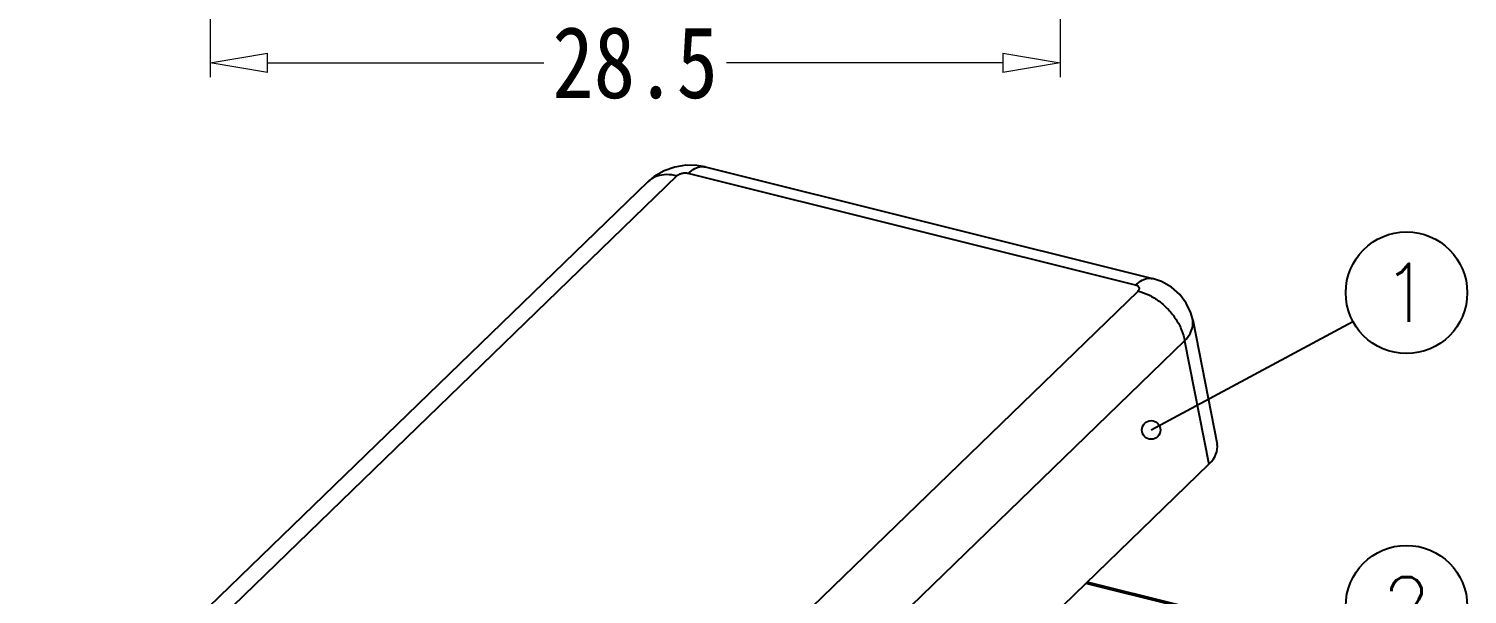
# Model space of a CAD drawing. Header units: millimetres. Extents: x 424 to 1788, y -1993 to 196.
# Drawn here: x 532.07 to 580.3, y 72.64 to 91.58 of the extents above; entities that cross this region are included whole.
import ezdxf
from ezdxf.enums import TextEntityAlignment as Align

# ---------------------------------------------------------------- set-up
doc = ezdxf.new("R2010")
doc.units = ezdxf.units.MM
doc.layers.add('dim', color=3, linetype='Continuous', lineweight=9)
doc.layers.add('from', color=7, linetype='Continuous')
doc.styles.add('FFS', font='SIMFANG.TTF', dxfattribs={"width": 0.85})
doc.styles.add('TXT', font='txt.shx', dxfattribs={"bigfont": 'gbcbig.shx'})
doc.dimstyles.new('ISO', dxfattribs={"dimscale": 0.6, "dimtxt": 2.5, "dimasz": 2.5, "dimexe": 1.25, "dimexo": 0.625, "dimtad": 0, "dimdsep": 46, "dimtxsty": 'Standard', "dimblk": 'OPEN', "dimcen": 0, "dimclrd": 4, "dimclre": 4, "dimadec": 0, "dimazin": 0, "dimtfac": 1, "dimtofl": 0, "dimtmove": 0, "dimatfit": 3, "dimfxl": 1, "dimarcsym": 0})
doc.dimstyles.new('YanXiu', dxfattribs={"dimtxt": 2.5, "dimasz": 2.2, "dimexe": 1, "dimexo": 0.6, "dimgap": 0.66, "dimtad": 0, "dimzin": 9, "dimdsep": 46, "dimtxsty": 'FFS', "dimblk": 'CLOSEDBLANK', "dimcen": 0, "dimclrd": 256, "dimclre": 131, "dimclrt": 42, "dimazin": 0, "dimtfac": 1, "dimtofl": 0, "dimtmove": 0, "dimatfit": 3, "dimldrblk": 'CLOSEDBLANK', "dimfxl": 1, "dimlwd": 5, "dimlwe": 5, "dimarcsym": 0})

# ---------------------------------------------------------------- blocks, each defined once
blk = doc.blocks.new('_Open')
at = {"color": 0, "linetype": 'ByBlock', "lineweight": -2}
for p, q in [((-1, 0.167), (0, 0)), ((-1, -0.167), (0, 0)), ((0, 0), (-1, 0))]:
    blk.add_line(p, q, dxfattribs=at)
blk = doc.blocks.new('_ClosedBlank')
at = {"color": 0, "linetype": 'ByBlock', "lineweight": -2}
for p, q in [((-1, 0.167), (0, 0)), ((-1, 0.167), (-1, -0.167)), ((0, 0), (-1, -0.167))]:
    blk.add_line(p, q, dxfattribs=at)
blk = doc.blocks.new('*D104')
at = {"layer": 'Defpoints', "color": 0}
for p in [(566.652, 150.481, 0), (538.152, 110.481, 0), (566.652, 90.44)]:
    blk.add_point(p, dxfattribs=at)
at = {"layer": 'dim', "color": 131, "lineweight": 5}
for p, q in [((566.652, 150.001), (566.652, 89.96)), ((538.152, 110.001), (538.152, 89.96))]:
    blk.add_line(p, q, dxfattribs=at)
at = {"layer": 'dim', "lineweight": 5}
for p, q in [((540.072, 90.44), (549.342, 90.44)), ((564.732, 90.44), (555.462, 90.44))]:
    blk.add_line(p, q, dxfattribs=at)
at = {"layer": 'dim', "lineweight": 5, "xscale": 1.92, "yscale": 1.92, "zscale": 1.92, "rotation": 180}
blk.add_blockref('_ClosedBlank', (538.152, 90.44), dxfattribs=at)
at = {"layer": 'dim', "lineweight": 5, "xscale": 1.92, "yscale": 1.92, "zscale": 1.92}
blk.add_blockref('_ClosedBlank', (566.652, 90.44), dxfattribs=at)
at = {"layer": 'dim', "color": 42, "insert": (552.402, 90.44), "char_height": 2.4, "attachment_point": 5, "style": 'FFS'}
blk.add_mtext('28.5', dxfattribs=at)
blk = doc.blocks.new('*u43')
at = {"color": 7, "linetype": 'Continuous'}
for p, q in [((2.379, 41.342, 0), (-35.35, 4.846, 0)), ((30.329, 34.692, 0), (3.063, 41.489, 0)), ((4.095, 41.89, 0), (31.362, 35.093, 0)), ((0.601, 40.99, 0), (-37.132, 4.49, 0)), ((-7.239, -2.163, 0), (30.49, 34.334, 0)), ((33.812, 32.579, 0), (35.299, 25.014, 0)), ((-4.408, -5.195, 0), (33.321, 31.301, 0)), ((33.321, 31.301, 0), (34.799, 23.779, 0)), ((-3.347, -13.121, 0), (34.799, 23.779, 0)), ((32.772, 15.166, 0), (27.304, 16.529, 0)), ((32.927, 15.226, 0), (27.386, 16.608, 0))]:
    blk.add_line(p, q, dxfattribs=at)
at = {"color": 7, "linetype": 'Continuous', "elevation": 0}
for points in [[(4.095, 41.89), (3.587, 41.98), (2.916, 41.991), (2.243, 41.885), (1.594, 41.66), (0.996, 41.317), (0.601, 40.99)], [(33.812, 32.578), (33.7, 32.996), (33.421, 33.594), (33.023, 34.124), (32.515, 34.567), (31.913, 34.906), (31.362, 35.093)]]:
    blk.add_lwpolyline(points, dxfattribs=at)
at = {"color": 7, "linetype": 'Continuous'}
blk.add_ellipse((31.83, 24.515, 0), major_axis=(3.48, 0.426), ratio=0.537148, start_param=-0.618193, end_param=0.03889, dxfattribs=at)
for points, start_tangent, end_tangent in [([(2.379, 41.342, 0), (1.75, 41.421, 0), (1.181, 41.333, 0), (0.708, 41.083, 0), (0.601, 40.989, 0)], (-0.9703, 0.241905), (-0.718423, -0.695607)), ([(3.063, 41.489, 0), (2.963, 41.507, 0), (2.854, 41.51, 0), (2.743, 41.5, 0), (2.634, 41.477, 0), (2.534, 41.441, 0), (2.448, 41.396, 0), (2.379, 41.342, 0)], (-0.970338, 0.241754), (-0.718915, -0.695098)), ([(3.063, 41.489, 0), (3.468, 41.79, 0), (3.866, 41.91, 0), (4.095, 41.889, 0)], (0.718749, 0.69527), (0.971324, -0.237759)), ([(30.329, 34.692, 0), (30.733, 34.993, 0), (31.131, 35.113, 0), (31.36, 35.092, 0)], (0.718749, 0.695269), (0.97127, -0.23798)), ([(30.49, 34.334, 0), (30.538, 34.393, 0), (30.562, 34.454, 0), (30.561, 34.514, 0), (30.535, 34.571, 0), (30.486, 34.621, 0), (30.416, 34.662, 0), (30.329, 34.692, 0)], (0.718593, 0.695431), (-0.97026, 0.242066)), ([(30.49, 34.334, 0), (31.14, 34.094, 0), (31.767, 33.707, 0), (32.332, 33.199, 0), (32.797, 32.603, 0), (33.134, 31.956, 0), (33.321, 31.301, 0)], (0.9703, -0.241905), (0.162234, -0.986752)), ([(33.321, 31.301, 0), (33.649, 31.734, 0), (33.813, 32.177, 0), (33.812, 32.578, 0)], (0.693705, 0.72026), (-0.190279, 0.98173))]:
    blk.add_spline(points, degree=3, dxfattribs=dict(at, start_tangent=start_tangent, end_tangent=end_tangent))

msp = doc.modelspace()

# ---------------------------------------------------------------- linework, layer by layer
at = {"layer": 'from', "color": 4}
for centre in [(578.26, 82.739, 0), (578.26, 72.238, 0)]:
    msp.add_circle(centre, 2.037, dxfattribs=at)

# ---------------------------------------------------------------- block references
at = {"xscale": 0.55, "yscale": 0.55, "zscale": 0.55}
msp.add_blockref('*u43', (552.496, 63.913, 0), dxfattribs=at)

# ---------------------------------------------------------------- texts
at = {"layer": 'from', "color": 6, "style": 'TXT'}
for s, p in [('1', (578.26, 82.739, 0)), ('2', (578.26, 72.238, 0))]:
    msp.add_text(s, height=1.94, dxfattribs=at).set_placement(p, align=Align.MIDDLE)

# ---------------------------------------------------------------- dimensions: what is measured, and where the dimension line sits
at = {"layer": 'dim'}
dim = msp.add_linear_dim(base=(566.652, 90.44), p1=(538.152, 110.481, 0), p2=(566.652, 150.481, 0), dimstyle='YanXiu', override={"dimtxt": 2.4, "dimasz": 1.92, "dimexe": 0.47976, "dimexo": 0.47976, "dimgap": 0.47976}, dxfattribs=at)
dim.commit()
dim.dimension.update_dxf_attribs({"geometry": '*D104', "text_midpoint": (552.402, 90.44), "dimtype": 160})

# ---------------------------------------------------------------- leaders
msp.add_leader([(569.701, 78.142, 0), (576.465, 81.775, 0)], dimstyle='ISO', override={"dimscale": 1, "dimasz": 1.25, "dimexo": 0.125, "dimadec": 2, "dimazin": 2, "dimldrblk": 'Small'}, dxfattribs=at)

doc.saveas('drawing.dxf')
